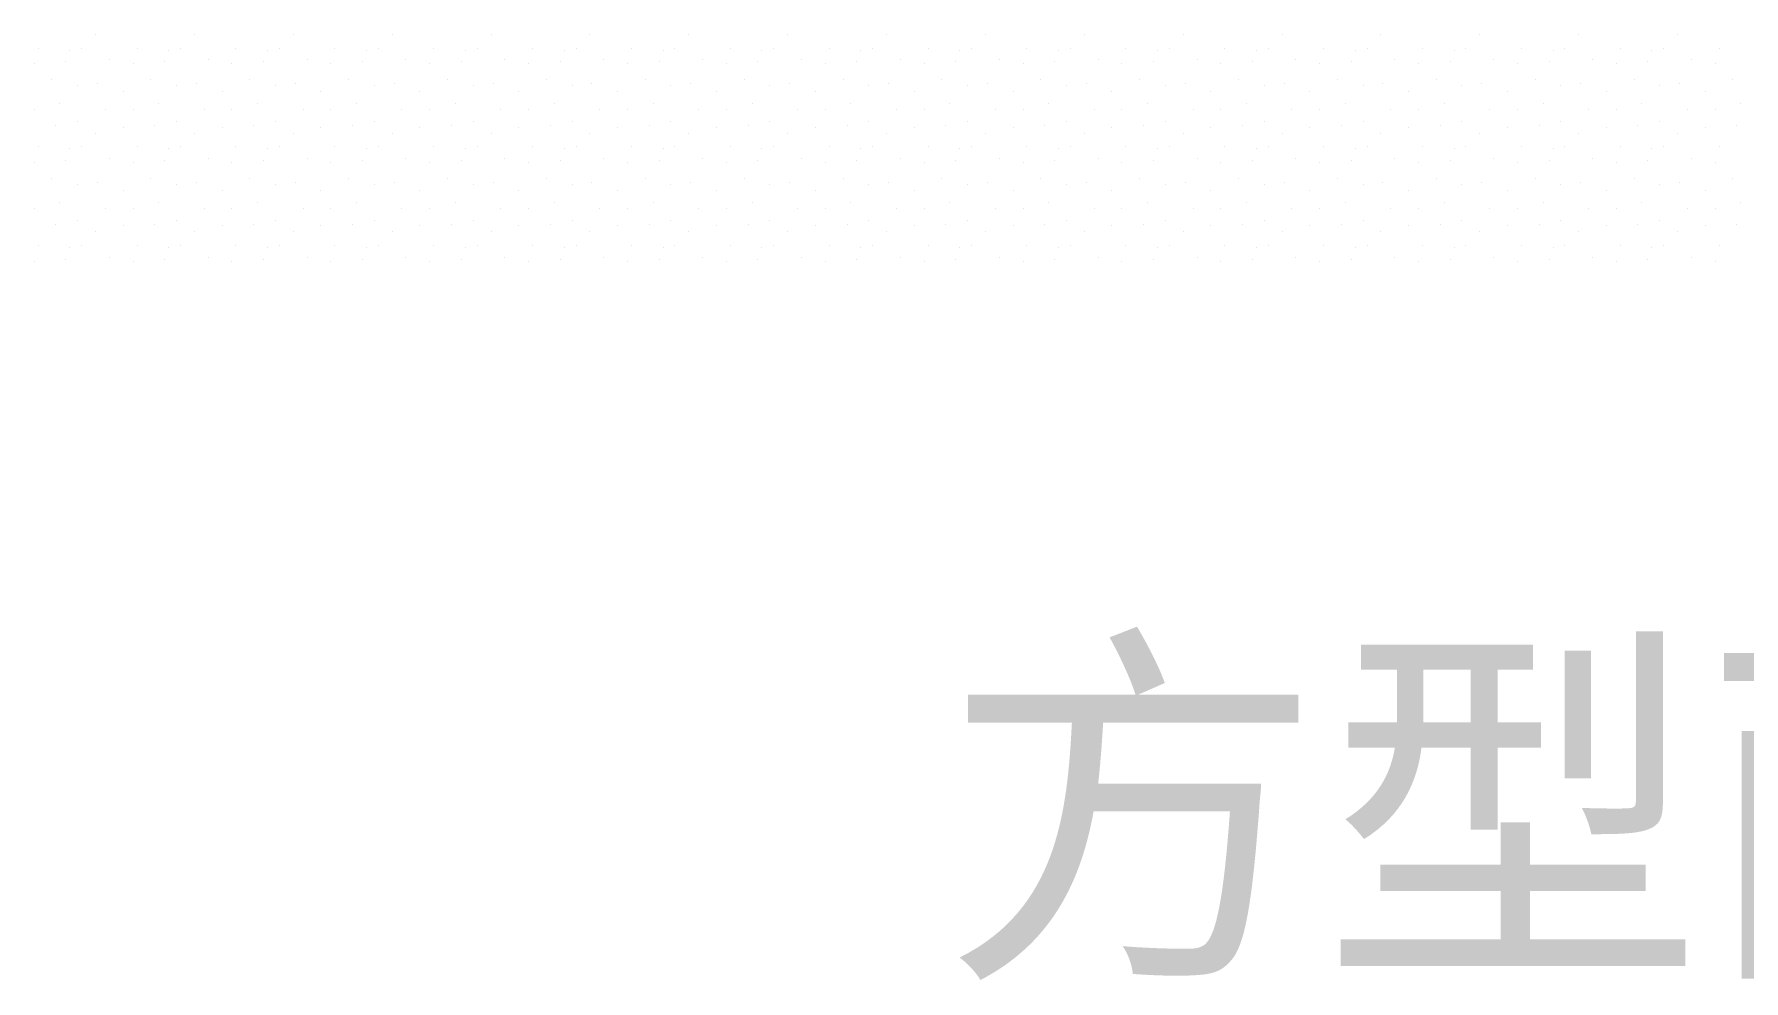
# Model space of a CAD drawing. Header units: millimetres. Extents: x 4664 to 8864, y -38 to 2932.
# Drawn here: x 6468.8 to 6652.5, y 546.8 to 648.5 of the extents above; entities that cross this region are included whole.
import ezdxf

# ---------------------------------------------------------------- set-up
doc = ezdxf.new("R2010")
doc.units = ezdxf.units.MM
doc.styles.add('微軟正黑體-30', font='Microsoft JhengHei.ttf', dxfattribs={"height": 30})

msp = doc.modelspace()

# ---------------------------------------------------------------- linework, layer by layer
at = {"lineweight": 5}
for p, q in [((6475.39, 648.52), (6475.39, 648.52)), ((6486.01, 648.52), (6486.01, 648.52)), ((6496.64, 648.52), (6496.64, 648.52)), ((6507.26, 648.52), (6507.26, 648.52)), ((6517.89, 648.52), (6517.89, 648.52)), ((6528.51, 648.52), (6528.51, 648.52)), ((6539.14, 648.52), (6539.14, 648.52)), ((6549.76, 648.52), (6549.76, 648.52)), ((6560.39, 648.52), (6560.39, 648.52)), ((6571.01, 648.52), (6571.01, 648.52)), ((6581.63, 648.52), (6581.63, 648.52)), ((6592.26, 648.52), (6592.26, 648.52)), ((6602.88, 648.52), (6602.88, 648.52)), ((6613.51, 648.52), (6613.51, 648.52)), ((6624.13, 648.52), (6624.13, 648.52)), ((6634.76, 648.52), (6634.76, 648.52)), ((6645.38, 648.52), (6645.38, 648.52)), ((6469.22, 647.03), (6469.22, 647.03)), ((6472.62, 646.82), (6472.62, 646.82)), ((6473.9, 647.03), (6473.9, 647.03)), ((6479.85, 647.03), (6479.85, 647.03)), ((6483.25, 646.82), (6483.25, 646.82)), ((6484.52, 647.03), (6484.52, 647.03)), ((6490.47, 647.03), (6490.47, 647.03)), ((6493.87, 646.82), (6493.87, 646.82)), ((6495.15, 647.03), (6495.15, 647.03)), ((6501.1, 647.03), (6501.1, 647.03)), ((6504.5, 646.82), (6504.5, 646.82)), ((6505.77, 647.03), (6505.77, 647.03)), ((6511.72, 647.03), (6511.72, 647.03)), ((6515.12, 646.82), (6515.12, 646.82)), ((6516.4, 647.03), (6516.4, 647.03)), ((6522.35, 647.03), (6522.35, 647.03)), ((6525.75, 646.82), (6525.75, 646.82)), ((6527.02, 647.03), (6527.02, 647.03)), ((6532.97, 647.03), (6532.97, 647.03)), ((6536.37, 646.82), (6536.37, 646.82)), ((6537.65, 647.03), (6537.65, 647.03)), ((6543.6, 647.03), (6543.6, 647.03)), ((6547, 646.82), (6547, 646.82)), ((6548.27, 647.03), (6548.27, 647.03)), ((6554.22, 647.03), (6554.22, 647.03)), ((6557.62, 646.82), (6557.62, 646.82)), ((6558.9, 647.03), (6558.9, 647.03)), ((6564.85, 647.03), (6564.85, 647.03)), ((6568.25, 646.82), (6568.25, 646.82)), ((6569.52, 647.03), (6569.52, 647.03)), ((6575.47, 647.03), (6575.47, 647.03)), ((6578.87, 646.82), (6578.87, 646.82)), ((6580.15, 647.03), (6580.15, 647.03)), ((6586.1, 647.03), (6586.1, 647.03)), ((6589.5, 646.82), (6589.5, 646.82)), ((6590.77, 647.03), (6590.77, 647.03)), ((6596.72, 647.03), (6596.72, 647.03)), ((6600.12, 646.82), (6600.12, 646.82)), ((6601.4, 647.03), (6601.4, 647.03)), ((6607.35, 647.03), (6607.35, 647.03)), ((6610.75, 646.82), (6610.75, 646.82)), ((6612.02, 647.03), (6612.02, 647.03)), ((6617.97, 647.03), (6617.97, 647.03)), ((6621.37, 646.82), (6621.37, 646.82)), ((6622.65, 647.03), (6622.65, 647.03)), ((6628.6, 647.03), (6628.6, 647.03)), ((6632, 646.82), (6632, 646.82)), ((6633.27, 647.03), (6633.27, 647.03)), ((6639.22, 647.03), (6639.22, 647.03)), ((6642.62, 646.82), (6642.62, 646.82)), ((6643.9, 647.03), (6643.9, 647.03)), ((6649.85, 647.03), (6649.85, 647.03)), ((6468.8, 645.33), (6468.8, 645.33)), ((6472.2, 645.54), (6472.2, 645.54)), ((6476.87, 645.76), (6476.87, 645.76)), ((6479.42, 645.33), (6479.42, 645.33)), ((6482.82, 645.54), (6482.82, 645.54)), ((6487.5, 645.76), (6487.5, 645.76)), ((6490.05, 645.33), (6490.05, 645.33)), ((6493.45, 645.54), (6493.45, 645.54)), ((6498.12, 645.76), (6498.12, 645.76)), ((6500.67, 645.33), (6500.67, 645.33)), ((6504.07, 645.54), (6504.07, 645.54)), ((6508.75, 645.76), (6508.75, 645.76)), ((6511.3, 645.33), (6511.3, 645.33)), ((6514.7, 645.54), (6514.7, 645.54)), ((6519.37, 645.76), (6519.37, 645.76)), ((6521.92, 645.33), (6521.92, 645.33)), ((6525.32, 645.54), (6525.32, 645.54)), ((6530, 645.76), (6530, 645.76)), ((6532.55, 645.33), (6532.55, 645.33)), ((6535.95, 645.54), (6535.95, 645.54)), ((6540.62, 645.76), (6540.62, 645.76)), ((6543.17, 645.33), (6543.17, 645.33)), ((6546.57, 645.54), (6546.57, 645.54)), ((6551.25, 645.76), (6551.25, 645.76)), ((6553.8, 645.33), (6553.8, 645.33)), ((6557.2, 645.54), (6557.2, 645.54)), ((6561.87, 645.76), (6561.87, 645.76)), ((6564.42, 645.33), (6564.42, 645.33)), ((6567.82, 645.54), (6567.82, 645.54)), ((6572.5, 645.76), (6572.5, 645.76)), ((6575.05, 645.33), (6575.05, 645.33)), ((6578.45, 645.54), (6578.45, 645.54)), ((6583.12, 645.76), (6583.12, 645.76)), ((6585.67, 645.33), (6585.67, 645.33)), ((6589.07, 645.54), (6589.07, 645.54)), ((6593.75, 645.76), (6593.75, 645.76)), ((6596.3, 645.33), (6596.3, 645.33)), ((6599.7, 645.54), (6599.7, 645.54)), ((6604.37, 645.76), (6604.37, 645.76)), ((6606.92, 645.33), (6606.92, 645.33)), ((6610.32, 645.54), (6610.32, 645.54)), ((6615, 645.76), (6615, 645.76)), ((6617.55, 645.33), (6617.55, 645.33)), ((6620.95, 645.54), (6620.95, 645.54)), ((6625.62, 645.76), (6625.62, 645.76)), ((6628.17, 645.33), (6628.17, 645.33)), ((6631.57, 645.54), (6631.57, 645.54)), ((6636.25, 645.76), (6636.25, 645.76)), ((6638.8, 645.33), (6638.8, 645.33)), ((6642.2, 645.54), (6642.2, 645.54)), ((6646.87, 645.76), (6646.87, 645.76)), ((6649.42, 645.33), (6649.42, 645.33)), ((6470.71, 643.63), (6470.71, 643.63)), ((6473.47, 642.99), (6473.47, 642.99)), ((6475.6, 643.21), (6475.6, 643.21)), ((6481.34, 643.63), (6481.34, 643.63)), ((6484.1, 642.99), (6484.1, 642.99)), ((6486.22, 643.21), (6486.22, 643.21)), ((6491.96, 643.63), (6491.96, 643.63)), ((6494.72, 642.99), (6494.72, 642.99)), ((6496.85, 643.21), (6496.85, 643.21)), ((6502.59, 643.63), (6502.59, 643.63)), ((6505.35, 642.99), (6505.35, 642.99)), ((6507.47, 643.21), (6507.47, 643.21)), ((6513.21, 643.63), (6513.21, 643.63)), ((6515.97, 642.99), (6515.97, 642.99)), ((6518.1, 643.21), (6518.1, 643.21)), ((6523.84, 643.63), (6523.84, 643.63)), ((6526.6, 642.99), (6526.6, 642.99)), ((6528.72, 643.21), (6528.72, 643.21)), ((6534.46, 643.63), (6534.46, 643.63)), ((6537.22, 642.99), (6537.22, 642.99)), ((6539.35, 643.21), (6539.35, 643.21)), ((6545.09, 643.63), (6545.09, 643.63)), ((6547.85, 642.99), (6547.85, 642.99)), ((6549.97, 643.21), (6549.97, 643.21)), ((6555.71, 643.63), (6555.71, 643.63)), ((6558.47, 642.99), (6558.47, 642.99)), ((6560.6, 643.21), (6560.6, 643.21)), ((6566.34, 643.63), (6566.34, 643.63)), ((6569.1, 642.99), (6569.1, 642.99)), ((6571.22, 643.21), (6571.22, 643.21)), ((6576.96, 643.63), (6576.96, 643.63)), ((6579.72, 642.99), (6579.72, 642.99)), ((6581.85, 643.21), (6581.85, 643.21)), ((6587.58, 643.63), (6587.58, 643.63)), ((6590.35, 642.99), (6590.35, 642.99)), ((6592.47, 643.21), (6592.47, 643.21)), ((6598.21, 643.63), (6598.21, 643.63)), ((6600.97, 642.99), (6600.97, 642.99)), ((6603.1, 643.21), (6603.1, 643.21)), ((6608.83, 643.63), (6608.83, 643.63)), ((6611.6, 642.99), (6611.6, 642.99)), ((6613.72, 643.21), (6613.72, 643.21)), ((6619.46, 643.63), (6619.46, 643.63)), ((6622.22, 642.99), (6622.22, 642.99)), ((6624.35, 643.21), (6624.35, 643.21)), ((6630.08, 643.63), (6630.08, 643.63)), ((6632.85, 642.99), (6632.85, 642.99)), ((6634.97, 643.21), (6634.97, 643.21)), ((6640.71, 643.63), (6640.71, 643.63)), ((6643.47, 642.99), (6643.47, 642.99)), ((6645.6, 643.21), (6645.6, 643.21)), ((6651.33, 643.63), (6651.33, 643.63)), ((6478.36, 642.36), (6478.36, 642.36)), ((6488.99, 642.36), (6488.99, 642.36)), ((6499.61, 642.36), (6499.61, 642.36)), ((6510.24, 642.36), (6510.24, 642.36)), ((6520.86, 642.36), (6520.86, 642.36)), ((6531.49, 642.36), (6531.49, 642.36)), ((6542.11, 642.36), (6542.11, 642.36)), ((6552.74, 642.36), (6552.74, 642.36)), ((6563.36, 642.36), (6563.36, 642.36)), ((6573.98, 642.36), (6573.98, 642.36)), ((6584.61, 642.36), (6584.61, 642.36)), ((6595.23, 642.36), (6595.23, 642.36)), ((6605.86, 642.36), (6605.86, 642.36)), ((6616.48, 642.36), (6616.48, 642.36)), ((6627.11, 642.36), (6627.11, 642.36)), ((6637.73, 642.36), (6637.73, 642.36)), ((6648.36, 642.36), (6648.36, 642.36)), ((6468.8, 640.44), (6468.8, 640.44)), ((6471.56, 641.08), (6471.56, 641.08)), ((6476.45, 640.44), (6476.45, 640.44)), ((6479.42, 640.44), (6479.42, 640.44)), ((6482.19, 641.08), (6482.19, 641.08)), ((6487.07, 640.44), (6487.07, 640.44)), ((6490.05, 640.44), (6490.05, 640.44)), ((6492.81, 641.08), (6492.81, 641.08)), ((6497.7, 640.44), (6497.7, 640.44)), ((6500.67, 640.44), (6500.67, 640.44)), ((6503.44, 641.08), (6503.44, 641.08)), ((6508.32, 640.44), (6508.32, 640.44)), ((6511.3, 640.44), (6511.3, 640.44)), ((6514.06, 641.08), (6514.06, 641.08)), ((6518.95, 640.44), (6518.95, 640.44)), ((6521.92, 640.44), (6521.92, 640.44)), ((6524.69, 641.08), (6524.69, 641.08)), ((6529.57, 640.44), (6529.57, 640.44)), ((6532.55, 640.44), (6532.55, 640.44)), ((6535.31, 641.08), (6535.31, 641.08)), ((6540.2, 640.44), (6540.2, 640.44)), ((6543.17, 640.44), (6543.17, 640.44)), ((6545.94, 641.08), (6545.94, 641.08)), ((6550.82, 640.44), (6550.82, 640.44)), ((6553.8, 640.44), (6553.8, 640.44)), ((6556.56, 641.08), (6556.56, 641.08)), ((6561.45, 640.44), (6561.45, 640.44)), ((6564.42, 640.44), (6564.42, 640.44)), ((6567.19, 641.08), (6567.19, 641.08)), ((6572.07, 640.44), (6572.07, 640.44)), ((6575.05, 640.44), (6575.05, 640.44)), ((6577.81, 641.08), (6577.81, 641.08)), ((6582.7, 640.44), (6582.7, 640.44)), ((6585.67, 640.44), (6585.67, 640.44)), ((6588.43, 641.08), (6588.43, 641.08)), ((6593.32, 640.44), (6593.32, 640.44)), ((6596.3, 640.44), (6596.3, 640.44)), ((6599.06, 641.08), (6599.06, 641.08)), ((6603.95, 640.44), (6603.95, 640.44)), ((6606.92, 640.44), (6606.92, 640.44)), ((6609.68, 641.08), (6609.68, 641.08)), ((6614.57, 640.44), (6614.57, 640.44)), ((6617.55, 640.44), (6617.55, 640.44)), ((6620.31, 641.08), (6620.31, 641.08)), ((6625.2, 640.44), (6625.2, 640.44)), ((6628.17, 640.44), (6628.17, 640.44)), ((6630.93, 641.08), (6630.93, 641.08)), ((6635.82, 640.44), (6635.82, 640.44)), ((6638.8, 640.44), (6638.8, 640.44)), ((6641.56, 641.08), (6641.56, 641.08)), ((6646.45, 640.44), (6646.45, 640.44)), ((6649.42, 640.44), (6649.42, 640.44)), ((6652.18, 641.08), (6652.18, 641.08)), ((6471.14, 638.74), (6471.14, 638.74)), ((6473.47, 639.17), (6473.47, 639.17)), ((6475.39, 637.89), (6475.39, 637.89)), ((6478.36, 638.53), (6478.36, 638.53)), ((6481.76, 638.74), (6481.76, 638.74)), ((6484.1, 639.17), (6484.1, 639.17)), ((6486.01, 637.89), (6486.01, 637.89)), ((6488.99, 638.53), (6488.99, 638.53)), ((6492.39, 638.74), (6492.39, 638.74)), ((6494.72, 639.17), (6494.72, 639.17)), ((6496.64, 637.89), (6496.64, 637.89)), ((6499.61, 638.53), (6499.61, 638.53)), ((6503.01, 638.74), (6503.01, 638.74)), ((6505.35, 639.17), (6505.35, 639.17)), ((6507.26, 637.89), (6507.26, 637.89)), ((6510.24, 638.53), (6510.24, 638.53)), ((6513.64, 638.74), (6513.64, 638.74)), ((6515.97, 639.17), (6515.97, 639.17)), ((6517.89, 637.89), (6517.89, 637.89)), ((6520.86, 638.53), (6520.86, 638.53)), ((6524.26, 638.74), (6524.26, 638.74)), ((6526.6, 639.17), (6526.6, 639.17)), ((6528.51, 637.89), (6528.51, 637.89)), ((6531.49, 638.53), (6531.49, 638.53)), ((6534.89, 638.74), (6534.89, 638.74)), ((6537.22, 639.17), (6537.22, 639.17)), ((6539.14, 637.89), (6539.14, 637.89)), ((6542.11, 638.53), (6542.11, 638.53)), ((6545.51, 638.74), (6545.51, 638.74)), ((6547.85, 639.17), (6547.85, 639.17)), ((6549.76, 637.89), (6549.76, 637.89)), ((6552.74, 638.53), (6552.74, 638.53)), ((6556.14, 638.74), (6556.14, 638.74)), ((6558.47, 639.17), (6558.47, 639.17)), ((6560.39, 637.89), (6560.39, 637.89)), ((6563.36, 638.53), (6563.36, 638.53)), ((6566.76, 638.74), (6566.76, 638.74)), ((6569.1, 639.17), (6569.1, 639.17)), ((6571.01, 637.89), (6571.01, 637.89)), ((6573.98, 638.53), (6573.98, 638.53)), ((6577.38, 638.74), (6577.38, 638.74)), ((6579.72, 639.17), (6579.72, 639.17)), ((6581.63, 637.89), (6581.63, 637.89)), ((6584.61, 638.53), (6584.61, 638.53)), ((6588.01, 638.74), (6588.01, 638.74)), ((6590.35, 639.17), (6590.35, 639.17)), ((6592.26, 637.89), (6592.26, 637.89)), ((6595.23, 638.53), (6595.23, 638.53)), ((6598.63, 638.74), (6598.63, 638.74)), ((6600.97, 639.17), (6600.97, 639.17)), ((6602.88, 637.89), (6602.88, 637.89)), ((6605.86, 638.53), (6605.86, 638.53)), ((6609.26, 638.74), (6609.26, 638.74)), ((6611.6, 639.17), (6611.6, 639.17)), ((6613.51, 637.89), (6613.51, 637.89)), ((6616.48, 638.53), (6616.48, 638.53)), ((6619.88, 638.74), (6619.88, 638.74)), ((6622.22, 639.17), (6622.22, 639.17)), ((6624.13, 637.89), (6624.13, 637.89)), ((6627.11, 638.53), (6627.11, 638.53)), ((6630.51, 638.74), (6630.51, 638.74)), ((6632.85, 639.17), (6632.85, 639.17)), ((6634.76, 637.89), (6634.76, 637.89)), ((6637.73, 638.53), (6637.73, 638.53)), ((6641.13, 638.74), (6641.13, 638.74)), ((6643.47, 639.17), (6643.47, 639.17)), ((6645.38, 637.89), (6645.38, 637.89)), ((6648.36, 638.53), (6648.36, 638.53)), ((6651.76, 638.74), (6651.76, 638.74)), ((6469.22, 636.41), (6469.22, 636.41)), ((6472.62, 636.19), (6472.62, 636.19)), ((6473.9, 636.41), (6473.9, 636.41)), ((6479.85, 636.41), (6479.85, 636.41)), ((6483.25, 636.19), (6483.25, 636.19)), ((6484.52, 636.41), (6484.52, 636.41)), ((6490.47, 636.41), (6490.47, 636.41)), ((6493.87, 636.19), (6493.87, 636.19)), ((6495.15, 636.41), (6495.15, 636.41)), ((6501.1, 636.41), (6501.1, 636.41)), ((6504.5, 636.19), (6504.5, 636.19)), ((6505.77, 636.41), (6505.77, 636.41)), ((6511.72, 636.41), (6511.72, 636.41)), ((6515.12, 636.19), (6515.12, 636.19)), ((6516.4, 636.41), (6516.4, 636.41)), ((6522.35, 636.41), (6522.35, 636.41)), ((6525.75, 636.19), (6525.75, 636.19)), ((6527.02, 636.41), (6527.02, 636.41)), ((6532.97, 636.41), (6532.97, 636.41)), ((6536.37, 636.19), (6536.37, 636.19)), ((6537.65, 636.41), (6537.65, 636.41)), ((6543.6, 636.41), (6543.6, 636.41)), ((6547, 636.19), (6547, 636.19)), ((6548.27, 636.41), (6548.27, 636.41)), ((6554.22, 636.41), (6554.22, 636.41)), ((6557.62, 636.19), (6557.62, 636.19)), ((6558.9, 636.41), (6558.9, 636.41)), ((6564.85, 636.41), (6564.85, 636.41)), ((6568.25, 636.19), (6568.25, 636.19)), ((6569.52, 636.41), (6569.52, 636.41)), ((6575.47, 636.41), (6575.47, 636.41)), ((6578.87, 636.19), (6578.87, 636.19)), ((6580.15, 636.41), (6580.15, 636.41)), ((6586.1, 636.41), (6586.1, 636.41)), ((6589.5, 636.19), (6589.5, 636.19)), ((6590.77, 636.41), (6590.77, 636.41)), ((6596.72, 636.41), (6596.72, 636.41)), ((6600.12, 636.19), (6600.12, 636.19)), ((6601.4, 636.41), (6601.4, 636.41)), ((6607.35, 636.41), (6607.35, 636.41)), ((6610.75, 636.19), (6610.75, 636.19)), ((6612.02, 636.41), (6612.02, 636.41)), ((6617.97, 636.41), (6617.97, 636.41)), ((6621.37, 636.19), (6621.37, 636.19)), ((6622.65, 636.41), (6622.65, 636.41)), ((6628.6, 636.41), (6628.6, 636.41)), ((6632, 636.19), (6632, 636.19)), ((6633.27, 636.41), (6633.27, 636.41)), ((6639.22, 636.41), (6639.22, 636.41)), ((6642.62, 636.19), (6642.62, 636.19)), ((6643.9, 636.41), (6643.9, 636.41)), ((6649.85, 636.41), (6649.85, 636.41)), ((6468.8, 634.71), (6468.8, 634.71)), ((6472.2, 634.92), (6472.2, 634.92)), ((6476.87, 635.13), (6476.87, 635.13)), ((6479.42, 634.71), (6479.42, 634.71)), ((6482.82, 634.92), (6482.82, 634.92)), ((6487.5, 635.13), (6487.5, 635.13)), ((6490.05, 634.71), (6490.05, 634.71)), ((6493.45, 634.92), (6493.45, 634.92)), ((6498.12, 635.13), (6498.12, 635.13)), ((6500.67, 634.71), (6500.67, 634.71)), ((6504.07, 634.92), (6504.07, 634.92)), ((6508.75, 635.13), (6508.75, 635.13)), ((6511.3, 634.71), (6511.3, 634.71)), ((6514.7, 634.92), (6514.7, 634.92)), ((6519.37, 635.13), (6519.37, 635.13)), ((6521.92, 634.71), (6521.92, 634.71)), ((6525.32, 634.92), (6525.32, 634.92)), ((6530, 635.13), (6530, 635.13)), ((6532.55, 634.71), (6532.55, 634.71)), ((6535.95, 634.92), (6535.95, 634.92)), ((6540.62, 635.13), (6540.62, 635.13)), ((6543.17, 634.71), (6543.17, 634.71)), ((6546.57, 634.92), (6546.57, 634.92)), ((6551.25, 635.13), (6551.25, 635.13)), ((6553.8, 634.71), (6553.8, 634.71)), ((6557.2, 634.92), (6557.2, 634.92)), ((6561.87, 635.13), (6561.87, 635.13)), ((6564.42, 634.71), (6564.42, 634.71)), ((6567.82, 634.92), (6567.82, 634.92)), ((6572.5, 635.13), (6572.5, 635.13)), ((6575.05, 634.71), (6575.05, 634.71)), ((6578.45, 634.92), (6578.45, 634.92)), ((6583.12, 635.13), (6583.12, 635.13)), ((6585.67, 634.71), (6585.67, 634.71)), ((6589.07, 634.92), (6589.07, 634.92)), ((6593.75, 635.13), (6593.75, 635.13)), ((6596.3, 634.71), (6596.3, 634.71)), ((6599.7, 634.92), (6599.7, 634.92)), ((6604.37, 635.13), (6604.37, 635.13)), ((6606.92, 634.71), (6606.92, 634.71)), ((6610.32, 634.92), (6610.32, 634.92)), ((6615, 635.13), (6615, 635.13)), ((6617.55, 634.71), (6617.55, 634.71)), ((6620.95, 634.92), (6620.95, 634.92)), ((6625.62, 635.13), (6625.62, 635.13)), ((6628.17, 634.71), (6628.17, 634.71)), ((6631.57, 634.92), (6631.57, 634.92)), ((6636.25, 635.13), (6636.25, 635.13)), ((6638.8, 634.71), (6638.8, 634.71)), ((6642.2, 634.92), (6642.2, 634.92)), ((6646.87, 635.13), (6646.87, 635.13)), ((6649.42, 634.71), (6649.42, 634.71)), ((6470.71, 633.01), (6470.71, 633.01)), ((6473.47, 632.37), (6473.47, 632.37)), ((6475.6, 632.58), (6475.6, 632.58)), ((6481.34, 633.01), (6481.34, 633.01)), ((6484.1, 632.37), (6484.1, 632.37)), ((6486.22, 632.58), (6486.22, 632.58)), ((6491.96, 633.01), (6491.96, 633.01)), ((6494.72, 632.37), (6494.72, 632.37)), ((6496.85, 632.58), (6496.85, 632.58)), ((6502.59, 633.01), (6502.59, 633.01)), ((6505.35, 632.37), (6505.35, 632.37)), ((6507.47, 632.58), (6507.47, 632.58)), ((6513.21, 633.01), (6513.21, 633.01)), ((6515.97, 632.37), (6515.97, 632.37)), ((6518.1, 632.58), (6518.1, 632.58)), ((6523.84, 633.01), (6523.84, 633.01)), ((6526.6, 632.37), (6526.6, 632.37)), ((6528.72, 632.58), (6528.72, 632.58)), ((6534.46, 633.01), (6534.46, 633.01)), ((6537.22, 632.37), (6537.22, 632.37)), ((6539.35, 632.58), (6539.35, 632.58)), ((6545.09, 633.01), (6545.09, 633.01)), ((6547.85, 632.37), (6547.85, 632.37)), ((6549.97, 632.58), (6549.97, 632.58)), ((6555.71, 633.01), (6555.71, 633.01)), ((6558.47, 632.37), (6558.47, 632.37)), ((6560.6, 632.58), (6560.6, 632.58)), ((6566.34, 633.01), (6566.34, 633.01)), ((6569.1, 632.37), (6569.1, 632.37)), ((6571.22, 632.58), (6571.22, 632.58)), ((6576.96, 633.01), (6576.96, 633.01)), ((6579.72, 632.37), (6579.72, 632.37)), ((6581.85, 632.58), (6581.85, 632.58)), ((6587.58, 633.01), (6587.58, 633.01)), ((6590.35, 632.37), (6590.35, 632.37)), ((6592.47, 632.58), (6592.47, 632.58)), ((6598.21, 633.01), (6598.21, 633.01)), ((6600.97, 632.37), (6600.97, 632.37)), ((6603.1, 632.58), (6603.1, 632.58)), ((6608.83, 633.01), (6608.83, 633.01)), ((6611.6, 632.37), (6611.6, 632.37)), ((6613.72, 632.58), (6613.72, 632.58)), ((6619.46, 633.01), (6619.46, 633.01)), ((6622.22, 632.37), (6622.22, 632.37)), ((6624.35, 632.58), (6624.35, 632.58)), ((6630.08, 633.01), (6630.08, 633.01)), ((6632.85, 632.37), (6632.85, 632.37)), ((6634.97, 632.58), (6634.97, 632.58)), ((6640.71, 633.01), (6640.71, 633.01)), ((6643.47, 632.37), (6643.47, 632.37)), ((6645.6, 632.58), (6645.6, 632.58)), ((6651.33, 633.01), (6651.33, 633.01)), ((6471.56, 630.46), (6471.56, 630.46)), ((6478.36, 631.73), (6478.36, 631.73)), ((6482.19, 630.46), (6482.19, 630.46)), ((6488.99, 631.73), (6488.99, 631.73)), ((6492.81, 630.46), (6492.81, 630.46)), ((6499.61, 631.73), (6499.61, 631.73)), ((6503.44, 630.46), (6503.44, 630.46)), ((6510.24, 631.73), (6510.24, 631.73)), ((6514.06, 630.46), (6514.06, 630.46)), ((6520.86, 631.73), (6520.86, 631.73)), ((6524.69, 630.46), (6524.69, 630.46)), ((6531.49, 631.73), (6531.49, 631.73)), ((6535.31, 630.46), (6535.31, 630.46)), ((6542.11, 631.73), (6542.11, 631.73)), ((6545.94, 630.46), (6545.94, 630.46)), ((6552.74, 631.73), (6552.74, 631.73)), ((6556.56, 630.46), (6556.56, 630.46)), ((6563.36, 631.73), (6563.36, 631.73)), ((6567.19, 630.46), (6567.19, 630.46)), ((6573.98, 631.73), (6573.98, 631.73)), ((6577.81, 630.46), (6577.81, 630.46)), ((6584.61, 631.73), (6584.61, 631.73)), ((6588.43, 630.46), (6588.43, 630.46)), ((6595.23, 631.73), (6595.23, 631.73)), ((6599.06, 630.46), (6599.06, 630.46)), ((6605.86, 631.73), (6605.86, 631.73)), ((6609.68, 630.46), (6609.68, 630.46)), ((6616.48, 631.73), (6616.48, 631.73)), ((6620.31, 630.46), (6620.31, 630.46)), ((6627.11, 631.73), (6627.11, 631.73)), ((6630.93, 630.46), (6630.93, 630.46)), ((6637.73, 631.73), (6637.73, 631.73)), ((6641.56, 630.46), (6641.56, 630.46)), ((6648.36, 631.73), (6648.36, 631.73)), ((6652.18, 630.46), (6652.18, 630.46)), ((6468.8, 629.82), (6468.8, 629.82)), ((6473.47, 628.54), (6473.47, 628.54)), ((6476.45, 629.82), (6476.45, 629.82)), ((6479.42, 629.82), (6479.42, 629.82)), ((6484.1, 628.54), (6484.1, 628.54)), ((6487.07, 629.82), (6487.07, 629.82)), ((6490.05, 629.82), (6490.05, 629.82)), ((6494.72, 628.54), (6494.72, 628.54)), ((6497.7, 629.82), (6497.7, 629.82)), ((6500.67, 629.82), (6500.67, 629.82)), ((6505.35, 628.54), (6505.35, 628.54)), ((6508.32, 629.82), (6508.32, 629.82)), ((6511.3, 629.82), (6511.3, 629.82)), ((6515.97, 628.54), (6515.97, 628.54)), ((6518.95, 629.82), (6518.95, 629.82)), ((6521.92, 629.82), (6521.92, 629.82)), ((6526.6, 628.54), (6526.6, 628.54)), ((6529.57, 629.82), (6529.57, 629.82)), ((6532.55, 629.82), (6532.55, 629.82)), ((6537.22, 628.54), (6537.22, 628.54)), ((6540.2, 629.82), (6540.2, 629.82)), ((6543.17, 629.82), (6543.17, 629.82)), ((6547.85, 628.54), (6547.85, 628.54)), ((6550.82, 629.82), (6550.82, 629.82)), ((6553.8, 629.82), (6553.8, 629.82)), ((6558.47, 628.54), (6558.47, 628.54)), ((6561.45, 629.82), (6561.45, 629.82)), ((6564.42, 629.82), (6564.42, 629.82)), ((6569.1, 628.54), (6569.1, 628.54)), ((6572.07, 629.82), (6572.07, 629.82)), ((6575.05, 629.82), (6575.05, 629.82)), ((6579.72, 628.54), (6579.72, 628.54)), ((6582.7, 629.82), (6582.7, 629.82)), ((6585.67, 629.82), (6585.67, 629.82)), ((6590.35, 628.54), (6590.35, 628.54)), ((6593.32, 629.82), (6593.32, 629.82)), ((6596.3, 629.82), (6596.3, 629.82)), ((6600.97, 628.54), (6600.97, 628.54)), ((6603.95, 629.82), (6603.95, 629.82)), ((6606.92, 629.82), (6606.92, 629.82)), ((6611.6, 628.54), (6611.6, 628.54)), ((6614.57, 629.82), (6614.57, 629.82)), ((6617.55, 629.82), (6617.55, 629.82)), ((6622.22, 628.54), (6622.22, 628.54)), ((6625.2, 629.82), (6625.2, 629.82)), ((6628.17, 629.82), (6628.17, 629.82)), ((6632.85, 628.54), (6632.85, 628.54)), ((6635.82, 629.82), (6635.82, 629.82)), ((6638.8, 629.82), (6638.8, 629.82)), ((6643.47, 628.54), (6643.47, 628.54)), ((6646.45, 629.82), (6646.45, 629.82)), ((6649.42, 629.82), (6649.42, 629.82)), ((6471.14, 628.12), (6471.14, 628.12)), ((6475.39, 627.27), (6475.39, 627.27)), ((6478.36, 627.91), (6478.36, 627.91)), ((6481.76, 628.12), (6481.76, 628.12)), ((6486.01, 627.27), (6486.01, 627.27)), ((6488.99, 627.91), (6488.99, 627.91)), ((6492.39, 628.12), (6492.39, 628.12)), ((6496.64, 627.27), (6496.64, 627.27)), ((6499.61, 627.91), (6499.61, 627.91)), ((6503.01, 628.12), (6503.01, 628.12)), ((6507.26, 627.27), (6507.26, 627.27)), ((6510.24, 627.91), (6510.24, 627.91)), ((6513.64, 628.12), (6513.64, 628.12)), ((6517.89, 627.27), (6517.89, 627.27)), ((6520.86, 627.91), (6520.86, 627.91)), ((6524.26, 628.12), (6524.26, 628.12)), ((6528.51, 627.27), (6528.51, 627.27)), ((6531.49, 627.91), (6531.49, 627.91)), ((6534.89, 628.12), (6534.89, 628.12)), ((6539.14, 627.27), (6539.14, 627.27)), ((6542.11, 627.91), (6542.11, 627.91)), ((6545.51, 628.12), (6545.51, 628.12)), ((6549.76, 627.27), (6549.76, 627.27)), ((6552.74, 627.91), (6552.74, 627.91)), ((6556.14, 628.12), (6556.14, 628.12)), ((6560.39, 627.27), (6560.39, 627.27)), ((6563.36, 627.91), (6563.36, 627.91)), ((6566.76, 628.12), (6566.76, 628.12)), ((6571.01, 627.27), (6571.01, 627.27)), ((6573.98, 627.91), (6573.98, 627.91)), ((6577.38, 628.12), (6577.38, 628.12)), ((6581.63, 627.27), (6581.63, 627.27)), ((6584.61, 627.91), (6584.61, 627.91)), ((6588.01, 628.12), (6588.01, 628.12)), ((6592.26, 627.27), (6592.26, 627.27)), ((6595.23, 627.91), (6595.23, 627.91)), ((6598.63, 628.12), (6598.63, 628.12)), ((6602.88, 627.27), (6602.88, 627.27)), ((6605.86, 627.91), (6605.86, 627.91)), ((6609.26, 628.12), (6609.26, 628.12)), ((6613.51, 627.27), (6613.51, 627.27)), ((6616.48, 627.91), (6616.48, 627.91)), ((6619.88, 628.12), (6619.88, 628.12)), ((6624.13, 627.27), (6624.13, 627.27)), ((6627.11, 627.91), (6627.11, 627.91)), ((6630.51, 628.12), (6630.51, 628.12)), ((6634.76, 627.27), (6634.76, 627.27)), ((6637.73, 627.91), (6637.73, 627.91)), ((6641.13, 628.12), (6641.13, 628.12)), ((6645.38, 627.27), (6645.38, 627.27)), ((6648.36, 627.91), (6648.36, 627.91)), ((6651.76, 628.12), (6651.76, 628.12)), ((6469.22, 625.78), (6469.22, 625.78)), ((6472.62, 625.57), (6472.62, 625.57)), ((6473.9, 625.78), (6473.9, 625.78)), ((6479.85, 625.78), (6479.85, 625.78)), ((6483.25, 625.57), (6483.25, 625.57)), ((6484.52, 625.78), (6484.52, 625.78)), ((6490.47, 625.78), (6490.47, 625.78)), ((6493.87, 625.57), (6493.87, 625.57)), ((6495.15, 625.78), (6495.15, 625.78)), ((6501.1, 625.78), (6501.1, 625.78)), ((6504.5, 625.57), (6504.5, 625.57)), ((6505.77, 625.78), (6505.77, 625.78)), ((6511.72, 625.78), (6511.72, 625.78)), ((6515.12, 625.57), (6515.12, 625.57)), ((6516.4, 625.78), (6516.4, 625.78)), ((6522.35, 625.78), (6522.35, 625.78)), ((6525.75, 625.57), (6525.75, 625.57)), ((6527.02, 625.78), (6527.02, 625.78)), ((6532.97, 625.78), (6532.97, 625.78)), ((6536.37, 625.57), (6536.37, 625.57)), ((6537.65, 625.78), (6537.65, 625.78)), ((6543.6, 625.78), (6543.6, 625.78)), ((6547, 625.57), (6547, 625.57)), ((6548.27, 625.78), (6548.27, 625.78)), ((6554.22, 625.78), (6554.22, 625.78)), ((6557.62, 625.57), (6557.62, 625.57)), ((6558.9, 625.78), (6558.9, 625.78)), ((6564.85, 625.78), (6564.85, 625.78)), ((6568.25, 625.57), (6568.25, 625.57)), ((6569.52, 625.78), (6569.52, 625.78)), ((6575.47, 625.78), (6575.47, 625.78)), ((6578.87, 625.57), (6578.87, 625.57)), ((6580.15, 625.78), (6580.15, 625.78)), ((6586.1, 625.78), (6586.1, 625.78)), ((6589.5, 625.57), (6589.5, 625.57)), ((6590.77, 625.78), (6590.77, 625.78)), ((6596.72, 625.78), (6596.72, 625.78)), ((6600.12, 625.57), (6600.12, 625.57)), ((6601.4, 625.78), (6601.4, 625.78)), ((6607.35, 625.78), (6607.35, 625.78)), ((6610.75, 625.57), (6610.75, 625.57)), ((6612.02, 625.78), (6612.02, 625.78)), ((6617.97, 625.78), (6617.97, 625.78)), ((6621.37, 625.57), (6621.37, 625.57)), ((6622.65, 625.78), (6622.65, 625.78)), ((6628.6, 625.78), (6628.6, 625.78)), ((6632, 625.57), (6632, 625.57)), ((6633.27, 625.78), (6633.27, 625.78)), ((6639.22, 625.78), (6639.22, 625.78)), ((6642.62, 625.57), (6642.62, 625.57)), ((6643.9, 625.78), (6643.9, 625.78)), ((6649.85, 625.78), (6649.85, 625.78)), ((6468.8, 624.08), (6468.8, 624.08)), ((6472.2, 624.29), (6472.2, 624.29)), ((6476.87, 624.51), (6476.87, 624.51)), ((6479.42, 624.08), (6479.42, 624.08)), ((6482.82, 624.29), (6482.82, 624.29)), ((6487.5, 624.51), (6487.5, 624.51)), ((6490.05, 624.08), (6490.05, 624.08)), ((6493.45, 624.29), (6493.45, 624.29)), ((6498.12, 624.51), (6498.12, 624.51)), ((6500.67, 624.08), (6500.67, 624.08)), ((6504.07, 624.29), (6504.07, 624.29)), ((6508.75, 624.51), (6508.75, 624.51)), ((6511.3, 624.08), (6511.3, 624.08)), ((6514.7, 624.29), (6514.7, 624.29)), ((6519.37, 624.51), (6519.37, 624.51)), ((6521.92, 624.08), (6521.92, 624.08)), ((6525.32, 624.29), (6525.32, 624.29)), ((6530, 624.51), (6530, 624.51)), ((6532.55, 624.08), (6532.55, 624.08)), ((6535.95, 624.29), (6535.95, 624.29)), ((6540.62, 624.51), (6540.62, 624.51)), ((6543.17, 624.08), (6543.17, 624.08)), ((6546.57, 624.29), (6546.57, 624.29)), ((6551.25, 624.51), (6551.25, 624.51)), ((6553.8, 624.08), (6553.8, 624.08)), ((6557.2, 624.29), (6557.2, 624.29)), ((6561.87, 624.51), (6561.87, 624.51)), ((6564.42, 624.08), (6564.42, 624.08)), ((6567.82, 624.29), (6567.82, 624.29)), ((6572.5, 624.51), (6572.5, 624.51)), ((6575.05, 624.08), (6575.05, 624.08)), ((6578.45, 624.29), (6578.45, 624.29)), ((6583.12, 624.51), (6583.12, 624.51)), ((6585.67, 624.08), (6585.67, 624.08)), ((6589.07, 624.29), (6589.07, 624.29)), ((6593.75, 624.51), (6593.75, 624.51)), ((6596.3, 624.08), (6596.3, 624.08)), ((6599.7, 624.29), (6599.7, 624.29)), ((6604.37, 624.51), (6604.37, 624.51)), ((6606.92, 624.08), (6606.92, 624.08)), ((6610.32, 624.29), (6610.32, 624.29)), ((6615, 624.51), (6615, 624.51)), ((6617.55, 624.08), (6617.55, 624.08)), ((6620.95, 624.29), (6620.95, 624.29)), ((6625.62, 624.51), (6625.62, 624.51)), ((6628.17, 624.08), (6628.17, 624.08)), ((6631.57, 624.29), (6631.57, 624.29)), ((6636.25, 624.51), (6636.25, 624.51)), ((6638.8, 624.08), (6638.8, 624.08)), ((6642.2, 624.29), (6642.2, 624.29)), ((6646.87, 624.51), (6646.87, 624.51)), ((6649.42, 624.08), (6649.42, 624.08))]:
    msp.add_line(p, q, dxfattribs=at)

# ---------------------------------------------------------------- texts
at = {"lineweight": 5, "style": '微軟正黑體-30'}
msp.add_text('方型雨水過濾回收過濾系統示意圖', height=30, dxfattribs=at).set_placement((6566.35, 550.23, 326.37))

doc.saveas('drawing.dxf')
